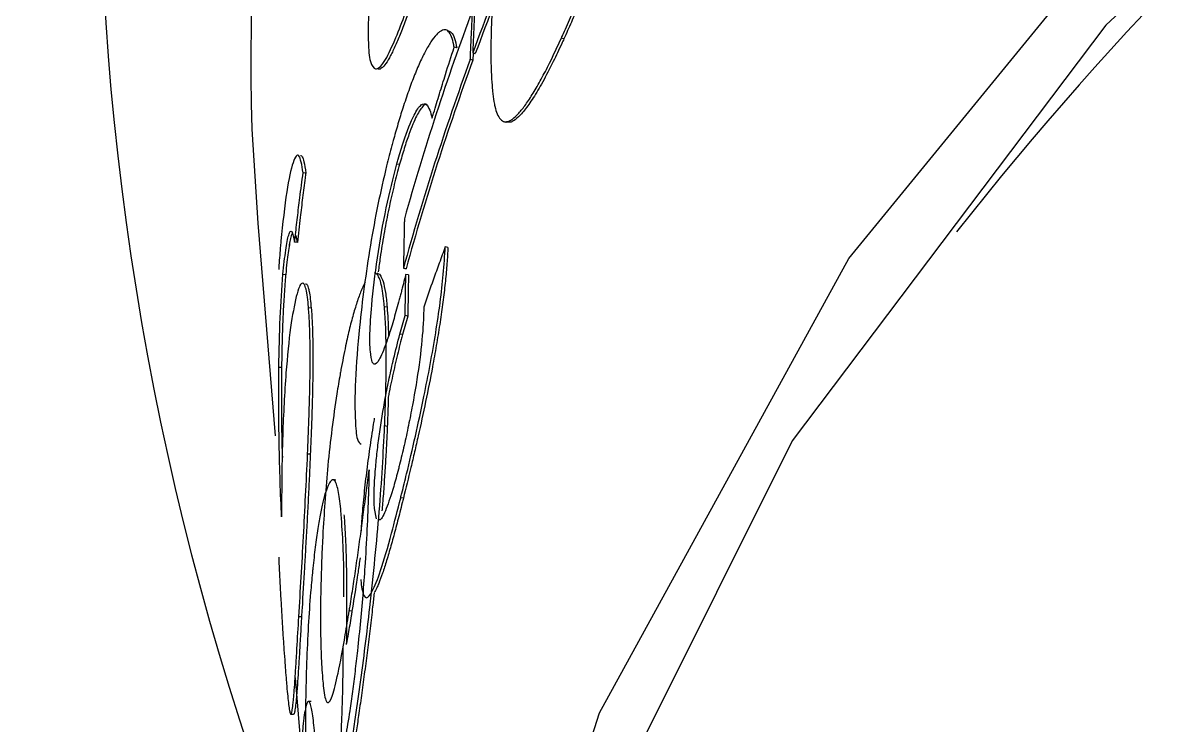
# Model space of a CAD drawing. Extents: x 75 to 2075, y 25 to 1460.
# Drawn here: x 598.47 to 604.4, y 671.44 to 675.11 of the extents above; entities that cross this region are included whole.
import ezdxf

# ---------------------------------------------------------------- set-up
doc = ezdxf.new("R2010")
doc.units = 0
doc.header["$LTSCALE"] = 5
doc.linetypes.add('SLD-KATı', pattern=[0])
doc.layers.get('0').update_dxf_attribs({"linetype": 'CONTINUOUS'})

msp = doc.modelspace()

# ---------------------------------------------------------------- linework, layer by layer
at = {"color": 7, "linetype": 'SLD-KATı'}
for p, q in [((601.2973, 675.0235), (601.284, 675.0277)), ((600.7371, 674.9758), (600.7234, 674.9792)), ((600.8233, 674.9494), (600.8216, 674.9124)), ((600.8216, 674.9124), (600.8081, 674.9159)), ((599.6657, 674.5512), (599.697, 674.0603)), ((600.4248, 674.3711), (600.4386, 674.3685)), ((599.9483, 674.3223), (599.9341, 674.3235)), ((599.697, 674.0603), (599.7884, 672.9497)), ((599.904, 673.96), (599.8898, 673.961)), ((600.6909, 673.9336), (600.6771, 673.9366)), ((599.829, 673.7935), (599.8433, 673.7928)), ((600.3078, 673.8011), (600.3077, 673.8011)), ((600.4848, 673.79), (600.471, 673.7927)), ((599.9766, 673.6168), (599.9624, 673.6179)), ((600.3731, 673.6215), (600.3592, 673.6238)), ((600.4398, 673.4808), (600.4674, 673.5771)), ((600.4813, 673.5746), (600.4537, 673.4783)), ((600.4813, 673.5746), (600.4674, 673.5771)), ((600.4537, 673.4783), (600.4398, 673.4808)), ((599.8216, 673.3065), (599.8073, 673.3068)), ((600.3742, 672.9983), (600.3602, 673.0005)), ((599.9718, 672.8529), (599.9576, 672.8538)), ((600.4582, 672.6226), (600.4442, 672.625)), ((600.3182, 672.5144), (600.3075, 672.5693)), ((600.1895, 672.0324), (600.1754, 672.0339)), ((599.9259, 672.0032), (599.9117, 672.0035)), ((599.8925, 671.6852), (599.9238, 671.3044))]:
    msp.add_line(p, q, dxfattribs=at)
at = {"color": 7, "linetype": 'SLD-KATı', "flags": 128}
for points in [[(600.4084, 665.458), (600.3861, 666.3594), (600.6757, 668.97), (601.4839, 671.5013), (602.7861, 673.8763), (604.5428, 676.023), (606.7006, 677.876), (609.1938, 679.3791), (611.9469, 680.4866), (614.8761, 681.1648), (617.8924, 681.3932), (620.9041, 681.1648), (623.8198, 680.4866), (626.5509, 679.3791), (629.0143, 677.876), (631.1353, 676.023), (632.8494, 673.8763), (634.1045, 671.5013), (634.8624, 668.97), (635.1008, 666.4909)], [(617.0285, 680.9032), (614.0676, 680.5508), (611.216, 679.7645), (608.558, 678.5677), (606.1722, 676.9958), (604.1294, 675.0952), (602.4899, 672.9223), (601.3022, 670.5413), (600.6016, 668.0228), (600.4088, 665.4412), (600.4486, 664.6965)]]:
    msp.add_lwpolyline(points, dxfattribs=at)
at = {"color": 8, "linetype": 'SLD-KATı'}
for centre, radius, start, end in [((612.2224, 678.5188), 19.5332, 137.41013, 234.10959), ((614.0955, 676.124), 15.2244, 116.66752, 200.555), ((614.5341, 674.9186), 14.873, 117.14787, 181.41534)]:
    msp.add_arc(centre, radius, start, end, dxfattribs=at)
at = {"color": 7, "linetype": 'SLD-KATı'}
msp.add_arc((617.4489, 662.9119), 17.9458, 91.3572, 141.78139, dxfattribs=at)
for centre, major_axis, ratio, start_param, end_param in [((617.6292, 670.6212), (17.6112, 1.5038), 0.864519, 2.682709, 2.756274), ((617.6292, 670.6212), (17.5969, 1.5026), 0.864519, 2.682709, 2.756274), ((617.6235, 670.7965), (17.6229, 1.4681), 0.864763, 2.755501, 2.829159), ((617.6291, 670.6154), (17.6124, 1.4828), 0.864671, 2.759629, 2.833197), ((617.6291, 670.6154), (17.5981, 1.4816), 0.864671, 2.759629, 2.833197)]:
    msp.add_ellipse(centre, major_axis=major_axis, ratio=ratio, start_param=start_param, end_param=end_param, dxfattribs=at)
for points, knots in [([(573.0855, 674.9419), (573.1455, 674.553), (573.248, 673.8885), (573.6962, 673.1005), (574.0151, 672.6718), (574.9214, 672.0341), (575.6617, 671.8702), (576.8822, 671.9182), (578.0892, 672.5499), (579.1803, 673.4641), (580.4412, 674.7808), (581.7674, 676.3772), (583.3066, 678.385), (585.145, 680.9277), (587.2028, 683.8867), (589.3647, 687.0632), (591.8055, 690.6821), (594.3743, 694.4885), (596.9209, 698.2121), (599.4784, 701.8734), (602.0776, 705.4755), (604.574, 708.7507), (606.8269, 711.5124), (608.8763, 713.8208), (610.6857, 715.5947), (612.0816, 716.7444), (613.1495, 717.4289), (613.8716, 717.7587), (614.3553, 717.8065), (614.3747, 717.7989), (614.4704, 717.7701), (614.6485, 717.5955), (614.9598, 717.0492), (615.3123, 715.9415), (615.5621, 714.2775), (615.6851, 712.3394), (615.6875, 711.0918), (615.6887, 710.4262)], [0, 0, 0, 0, 0.036264, 0.061957, 0.078959, 0.089679, 0.10614, 0.123885, 0.156976, 0.186056, 0.21064, 0.232076, 0.253519, 0.277854, 0.306134, 0.33687, 0.369958, 0.416405, 0.460545, 0.499893, 0.552941, 0.605887, 0.645859, 0.690682, 0.736196, 0.767267, 0.795652, 0.822675, 0.847597, 0.86116, 0.876852, 0.895874, 0.914145, 0.936651, 0.964426, 0.981022, 1, 1, 1, 1]), ([(601.284, 675.0277), (601.2876, 675.0355), (601.3051, 675.0744), (601.3626, 675.2054), (601.4357, 675.3931), (601.5056, 675.5986), (601.5473, 675.7279), (601.5779, 675.8298), (601.5993, 675.9052), (601.6194, 675.9794), (601.6383, 676.0525), (601.6561, 676.1243), (601.6729, 676.1952), (601.6882, 676.2644), (601.7068, 676.3544), (601.7508, 676.5934), (601.7976, 676.9151), (601.792, 677.1223), (601.7896, 677.2084)], [0, 0, 0, 0, 0.010421, 0.052155, 0.169908, 0.229832, 0.289706, 0.319621, 0.349533, 0.379443, 0.409354, 0.439256, 0.469156, 0.499062, 0.528974, 0.588808, 0.829271, 1, 1, 1, 1]), ([(600.3076, 675.4593), (600.3065, 675.4504), (600.3007, 675.4059), (600.2849, 675.2679), (600.2712, 675.0921), (600.2754, 674.999), (600.2769, 674.9646)], [0, 0, 0, 0, 0.044907, 0.224759, 0.713803, 1, 1, 1, 1]), ([(600.3076, 675.4593), (600.3065, 675.4504), (600.3007, 675.4059), (600.2849, 675.2679), (600.2712, 675.0921), (600.2754, 674.999), (600.2769, 674.9646)], [0, 0, 0, 0, 0.044907, 0.224759, 0.713803, 1, 1, 1, 1]), ([(600.2769, 674.9646), (600.2773, 674.9599), (600.2794, 674.9366), (600.288, 674.8879), (600.312, 674.8551), (600.3553, 674.8898), (600.4238, 675.0331), (600.4933, 675.222), (600.5435, 675.375), (600.5575, 675.4176)], [0, 0, 0, 0, 0.019884, 0.099694, 0.260755, 0.440023, 0.612634, 0.892253, 1, 1, 1, 1]), ([(600.2769, 674.9646), (600.2773, 674.9599), (600.2794, 674.9366), (600.288, 674.8879), (600.312, 674.8551), (600.3553, 674.8898), (600.4238, 675.0331), (600.4933, 675.222), (600.5435, 675.375), (600.5575, 675.4176)], [0, 0, 0, 0, 0.019884, 0.099694, 0.260755, 0.440023, 0.612634, 0.892253, 1, 1, 1, 1]), ([(600.5712, 675.4145), (600.5686, 675.4066), (600.5557, 675.3667), (600.5377, 675.3126), (600.5124, 675.2384), (600.4874, 675.1678), (600.4632, 675.1029), (600.4396, 675.0431), (600.4168, 674.9884), (600.3952, 674.9427), (600.3748, 674.9056), (600.3596, 674.8835), (600.3426, 674.8674), (600.3329, 674.8632), (600.3272, 674.8653), (600.3269, 674.8654)], [0, 0, 0, 0, 0.026796, 0.134052, 0.187654, 0.294938, 0.402223, 0.455846, 0.563149, 0.670543, 0.724146, 0.831625, 0.885285, 0.992815, 1, 1, 1, 1]), ([(600.5712, 675.4145), (600.5686, 675.4066), (600.5557, 675.3667), (600.5377, 675.3126), (600.5124, 675.2384), (600.4874, 675.1678), (600.4632, 675.1029), (600.4396, 675.0431), (600.4168, 674.9884), (600.3952, 674.9427), (600.3748, 674.9056), (600.3596, 674.8835), (600.3426, 674.8674), (600.3329, 674.8632), (600.3272, 674.8653), (600.3269, 674.8654)], [0, 0, 0, 0, 0.026796, 0.134052, 0.187654, 0.294938, 0.402223, 0.455846, 0.563149, 0.670543, 0.724146, 0.831625, 0.885285, 0.992815, 1, 1, 1, 1]), ([(600.9406, 675.408), (600.9398, 675.4004), (600.9361, 675.3622), (600.9301, 675.295), (600.9248, 675.2227), (600.9207, 675.1527), (600.9176, 675.0848), (600.9156, 675.0071), (600.9153, 674.9332), (600.9166, 674.8753), (600.919, 674.8188), (600.9214, 674.7868), (600.923, 674.7652)], [0, 0, 0, 0, 0.0301463, 0.1506367, 0.2711248, 0.3313777, 0.4518585, 0.5723859, 0.6928815, 0.8133955, 0.8736383, 1, 1, 1, 1]), ([(601.4372, 675.3624), (601.4281, 675.3381), (601.4077, 675.2833), (601.3737, 675.1991), (601.336, 675.1097), (601.3102, 675.0523), (601.2973, 675.0235)], [0, 0, 0, 0, 0.203322, 0.457327, 0.727455, 1, 1, 1, 1]), ([(600.8081, 674.9159), (600.8083, 674.9224), (600.8098, 674.9548), (600.8125, 675.0143), (600.8161, 675.0942), (600.8185, 675.1482), (600.8198, 675.1752)], [0, 0, 0, 0, 0.075046, 0.374928, 0.687513, 1, 1, 1, 1]), ([(600.8318, 675.2075), (600.8316, 675.2011), (600.8301, 675.1689), (600.8275, 675.1099), (600.8241, 675.0305), (600.8218, 674.9769), (600.8206, 674.9501)], [0, 0, 0, 0, 0.075088, 0.375488, 0.687704, 1, 1, 1, 1]), ([(600.7234, 674.9792), (600.7228, 674.9834), (600.7193, 675.0047), (600.7108, 675.0365), (600.6953, 675.0639), (600.6752, 675.0738), (600.6551, 675.0667), (600.6331, 675.0487), (600.6142, 675.026), (600.5945, 674.9963), (600.5743, 674.9619), (600.5535, 674.9207), (600.5274, 674.8619), (600.5065, 674.8095), (600.4807, 674.7385), (600.4566, 674.6669), (600.4296, 674.5792), (600.4132, 674.5208), (600.4049, 674.4915)], [0, 0, 0, 0, 0.020034, 0.100217, 0.180456, 0.26071, 0.340986, 0.381014, 0.461236, 0.501285, 0.541333, 0.621513, 0.661557, 0.741709, 0.78174, 0.861856, 0.930781, 1, 1, 1, 1]), ([(600.693, 675.0653), (600.6984, 675.0634), (600.7114, 675.0589), (600.7266, 675.0291), (600.7336, 674.9937), (600.7371, 674.9758)], [0, 0, 0, 0, 0.263459, 0.627571, 1, 1, 1, 1]), ([(600.923, 674.7652), (600.9234, 674.7602), (600.9257, 674.7351), (600.9299, 674.703), (600.938, 674.6627), (600.9483, 674.6288), (600.9648, 674.6006), (600.9862, 674.5877), (601.0081, 674.5915), (601.033, 674.6067), (601.0551, 674.6278), (601.0789, 674.6556), (601.1036, 674.6882), (601.1366, 674.7381), (601.1785, 674.8112), (601.2277, 674.9061), (601.2633, 674.983), (601.284, 675.0277)], [0, 0, 0, 0, 0.019736, 0.098757, 0.138236, 0.217303, 0.296419, 0.375559, 0.454752, 0.49425, 0.573432, 0.612944, 0.652437, 0.731588, 0.810749, 0.889866, 1, 1, 1, 1]), ([(601.2973, 675.0235), (601.2936, 675.0153), (601.275, 674.9744), (601.2376, 674.8955), (601.1871, 674.7977), (601.1447, 674.7258), (601.1135, 674.6796), (601.0912, 674.6501), (601.0635, 674.6183), (601.0385, 674.5967), (601.0145, 674.5853), (601.0041, 674.5882), (600.9981, 674.5898)], [0, 0, 0, 0, 0.031112, 0.155786, 0.314322, 0.464049, 0.538699, 0.613378, 0.688013, 0.831386, 0.902961, 1, 1, 1, 1]), ([(600.6089, 674.6098), (600.6114, 674.6182), (600.624, 674.6606), (600.647, 674.7367), (600.6825, 674.8514), (600.7084, 674.9321), (600.7234, 674.9792)], [0, 0, 0, 0, 0.068559, 0.342789, 0.617036, 1, 1, 1, 1]), ([(600.8206, 674.9501), (600.8229, 674.9495), (600.8274, 674.9484), (600.832, 674.9472), (600.8342, 674.9466)], [0, 0, 0, 0, 0.500189, 1, 1, 1, 1]), ([(600.4248, 674.3711), (600.427, 674.3792), (600.4382, 674.4193), (600.4678, 674.5162), (600.5105, 674.6259), (600.5526, 674.6873), (600.5869, 674.6856), (600.6005, 674.6388), (600.6089, 674.6098)], [0, 0, 0, 0, 0.029817, 0.149349, 0.380008, 0.551201, 0.722124, 1, 1, 1, 1]), ([(600.5839, 674.6789), (600.5819, 674.6799), (600.5757, 674.6831), (600.5577, 674.6718), (600.5334, 674.6353), (600.5075, 674.5783), (600.4857, 674.5215), (600.4625, 674.4519), (600.4466, 674.3965), (600.4386, 674.3685)], [0, 0, 0, 0, 0.060844, 0.189812, 0.431512, 0.558744, 0.685917, 0.841651, 1, 1, 1, 1]), ([(600.9838, 674.5913), (600.9861, 674.5907), (600.9906, 674.5895), (600.9952, 674.5882), (600.9975, 674.5876)], [0, 0, 0, 0, 0.500604, 1, 1, 1, 1]), ([(600.4049, 674.4915), (600.4026, 674.4829), (600.3908, 674.44), (600.3468, 674.2687), (600.2811, 673.9472), (600.2295, 673.5524), (600.2045, 673.229), (600.2039, 673.0653), (600.2086, 673.001), (600.2094, 672.99)], [0, 0, 0, 0, 0.0178085, 0.0890647, 0.3445799, 0.6004533, 0.780906, 0.962426, 1, 1, 1, 1]), ([(599.9341, 674.3235), (599.9276, 674.3629), (599.918, 674.4202), (599.8977, 674.4155), (599.8761, 674.369), (599.8459, 674.2333), (599.8277, 674.059), (599.8181, 673.9676)], [0, 0, 0, 0, 0.259023, 0.377866, 0.496234, 0.735779, 1, 1, 1, 1]), ([(599.9341, 674.3235), (599.9276, 674.3629), (599.918, 674.4202), (599.8977, 674.4155), (599.8761, 674.369), (599.8459, 674.2333), (599.8277, 674.059), (599.8181, 673.9676)], [0, 0, 0, 0, 0.259023, 0.377866, 0.496234, 0.735779, 1, 1, 1, 1]), ([(599.9197, 674.4144), (599.9214, 674.4141), (599.9267, 674.4131), (599.933, 674.401), (599.9411, 674.3734), (599.9452, 674.3441), (599.9483, 674.3223)], [0, 0, 0, 0, 0.14476, 0.435016, 0.57975, 1, 1, 1, 1]), ([(599.9197, 674.4144), (599.9214, 674.4141), (599.9267, 674.4131), (599.933, 674.401), (599.9411, 674.3734), (599.9452, 674.3441), (599.9483, 674.3223)], [0, 0, 0, 0, 0.14476, 0.435016, 0.57975, 1, 1, 1, 1]), ([(600.2856, 673.3893), (600.2852, 673.3945), (600.2833, 673.4206), (600.2825, 673.4924), (600.2924, 673.651), (600.3204, 673.8801), (600.3656, 674.1418), (600.4054, 674.2959), (600.4248, 674.3711)], [0, 0, 0, 0, 0.027315, 0.137257, 0.298853, 0.531372, 0.771196, 1, 1, 1, 1]), ([(600.4386, 674.3685), (600.4363, 674.3599), (600.4244, 674.3169), (600.4038, 674.2355), (600.3785, 674.1207), (600.356, 674.0017), (600.3387, 673.8956), (600.3302, 673.831), (600.3269, 673.8059)], [0, 0, 0, 0, 0.050979, 0.255433, 0.460013, 0.664646, 0.869269, 1, 1, 1, 1]), ([(599.8898, 673.961), (599.8907, 673.9696), (599.8955, 674.0126), (599.9044, 674.0899), (599.9181, 674.2022), (599.9284, 674.28), (599.9341, 674.3235)], [0, 0, 0, 0, 0.071063, 0.35543, 0.63974, 1, 1, 1, 1]), ([(599.8898, 673.961), (599.8907, 673.9696), (599.8955, 674.0126), (599.9044, 674.0899), (599.9181, 674.2022), (599.9284, 674.28), (599.9341, 674.3235)], [0, 0, 0, 0, 0.071063, 0.35543, 0.63974, 1, 1, 1, 1]), ([(599.9483, 674.3223), (599.9471, 674.3137), (599.9414, 674.2708), (599.9314, 674.1935), (599.9176, 674.0813), (599.9089, 674.0035), (599.904, 673.96)], [0, 0, 0, 0, 0.071168, 0.355703, 0.640265, 1, 1, 1, 1]), ([(599.9483, 674.3223), (599.9471, 674.3137), (599.9414, 674.2708), (599.9314, 674.1935), (599.9176, 674.0813), (599.9089, 674.0035), (599.904, 673.96)], [0, 0, 0, 0, 0.071168, 0.355703, 0.640265, 1, 1, 1, 1]), ([(600.4635, 674.0837), (600.4634, 674.0773), (600.4627, 674.0449), (600.4616, 673.9856), (600.46, 673.9058), (600.459, 673.8519), (600.4585, 673.825)], [0, 0, 0, 0, 0.075104, 0.375481, 0.687772, 1, 1, 1, 1]), ([(599.829, 673.7935), (599.8336, 673.8382), (599.8426, 673.9265), (599.8565, 673.9948), (599.8673, 674.0198), (599.8787, 674.0186), (599.8852, 673.9848), (599.8898, 673.961)], [0, 0, 0, 0, 0.22477, 0.444573, 0.561853, 0.690467, 1, 1, 1, 1]), ([(599.829, 673.7935), (599.8336, 673.8382), (599.8426, 673.9265), (599.8565, 673.9948), (599.8673, 674.0198), (599.8787, 674.0186), (599.8852, 673.9848), (599.8898, 673.961)], [0, 0, 0, 0, 0.22477, 0.444573, 0.561853, 0.690467, 1, 1, 1, 1]), ([(599.8778, 674.0084), (599.8769, 674.0069), (599.874, 674.0019), (599.8686, 673.9806), (599.8599, 673.9378), (599.851, 673.8739), (599.8453, 673.8145), (599.8433, 673.7928)], [0, 0, 0, 0, 0.074281, 0.253118, 0.431821, 0.792546, 1, 1, 1, 1]), ([(599.904, 673.96), (599.9034, 673.9634), (599.9007, 673.9804), (599.8975, 673.9926), (599.895, 674.0024)], [0, 0, 0, 0, 0.19977, 1, 1, 1, 1]), ([(599.904, 673.96), (599.9034, 673.9634), (599.9007, 673.9804), (599.8975, 673.9926), (599.895, 674.0024)], [0, 0, 0, 0, 0.19977, 1, 1, 1, 1]), ([(599.8181, 673.9676), (599.8174, 673.9593), (599.8137, 673.9179), (599.8095, 673.8691), (599.8069, 673.8255), (599.8065, 673.8181)], [0, 0, 0, 0, 0.17159, 0.858583, 1, 1, 1, 1]), ([(599.8181, 673.9676), (599.8174, 673.9593), (599.8137, 673.9179), (599.8095, 673.8691), (599.8069, 673.8255), (599.8065, 673.8181)], [0, 0, 0, 0, 0.17159, 0.858583, 1, 1, 1, 1]), ([(599.8687, 673.9797), (599.8665, 673.9694), (599.8599, 673.9384), (599.851, 673.8738), (599.8453, 673.8145), (599.8433, 673.7928)], [0, 0, 0, 0, 0.2392656, 0.7222406, 1, 1, 1, 1]), ([(600.4442, 672.625), (600.4462, 672.6331), (600.4564, 672.6737), (600.4972, 672.8401), (600.5618, 673.1246), (600.6309, 673.4923), (600.6664, 673.759), (600.6743, 673.8897), (600.6771, 673.9366)], [0, 0, 0, 0, 0.019801, 0.099048, 0.394671, 0.630729, 0.867587, 1, 1, 1, 1]), ([(600.6909, 673.9336), (600.6905, 673.9268), (600.6889, 673.8929), (600.6845, 673.8282), (600.6756, 673.7353), (600.6657, 673.6523), (600.6538, 673.566), (600.6428, 673.4944), (600.6274, 673.403), (600.5958, 673.2273), (600.5559, 673.0363), (600.5167, 672.8649), (600.4907, 672.7541), (600.4712, 672.6755), (600.4582, 672.6226)], [0, 0, 0, 0, 0.01977, 0.098878, 0.178035, 0.257186, 0.296719, 0.375899, 0.41543, 0.4946, 0.749921, 0.811705, 0.873489, 1, 1, 1, 1]), ([(600.6771, 673.9366), (600.6745, 673.9296), (600.6614, 673.8943), (600.6382, 673.8308), (600.6031, 673.7327), (600.5791, 673.6626), (600.5648, 673.6209)], [0, 0, 0, 0, 0.067219, 0.336075, 0.604852, 1, 1, 1, 1]), ([(600.4585, 673.825), (600.4608, 673.8245), (600.4654, 673.8237), (600.47, 673.8228), (600.4724, 673.8224)], [0, 0, 0, 0, 0.4997735, 1, 1, 1, 1]), ([(599.8073, 673.3068), (599.8089, 673.3944), (599.8119, 673.5632), (599.8235, 673.7187), (599.829, 673.7935)], [0, 0, 0, 0, 0.518675, 1, 1, 1, 1]), ([(599.8073, 673.3068), (599.8089, 673.3944), (599.8119, 673.5632), (599.8235, 673.7187), (599.829, 673.7935)], [0, 0, 0, 0, 0.518675, 1, 1, 1, 1]), ([(599.8433, 673.7928), (599.8426, 673.7845), (599.8389, 673.7429), (599.8334, 673.6655), (599.8289, 673.5762), (599.8255, 673.4906), (599.8231, 673.4058), (599.8221, 673.3398), (599.8216, 673.3065)], [0, 0, 0, 0, 0.056913, 0.285467, 0.495378, 0.600049, 0.798403, 1, 1, 1, 1]), ([(599.8433, 673.7928), (599.8426, 673.7845), (599.8389, 673.7429), (599.8334, 673.6655), (599.8289, 673.5762), (599.8255, 673.4906), (599.8231, 673.4058), (599.8221, 673.3398), (599.8216, 673.3065)], [0, 0, 0, 0, 0.056913, 0.285467, 0.495378, 0.600049, 0.798403, 1, 1, 1, 1]), ([(600.2606, 673.7544), (600.2583, 673.7505), (600.2525, 673.741), (600.2428, 673.7194), (600.2283, 673.6844), (600.2135, 673.6419), (600.1952, 673.5811), (600.1771, 673.5127), (600.1544, 673.4136), (600.1399, 673.3372), (600.1319, 673.2948)], [0, 0, 0, 0, 0.056262, 0.138349, 0.220422, 0.384853, 0.466931, 0.631334, 0.795683, 1, 1, 1, 1]), ([(600.3592, 673.6238), (600.3587, 673.6288), (600.3566, 673.6538), (600.3517, 673.6951), (600.3433, 673.7412), (600.3325, 673.7766), (600.3211, 673.7935), (600.3127, 673.801), (600.3087, 673.8001), (600.3076, 673.7998)], [0, 0, 0, 0, 0.0505621, 0.2527615, 0.4550635, 0.6574625, 0.859882, 0.9610343, 1, 1, 1, 1]), ([(600.3217, 673.7984), (600.3228, 673.7983), (600.3295, 673.7979), (600.3401, 673.786), (600.3537, 673.7543), (600.3629, 673.7102), (600.3694, 673.6624), (600.3719, 673.6351), (600.3731, 673.6215)], [0, 0, 0, 0, 0.041436, 0.243969, 0.446351, 0.721074, 0.860333, 1, 1, 1, 1]), ([(600.471, 673.7927), (600.4688, 673.7842), (600.4625, 673.76), (600.4542, 673.728), (600.4461, 673.6967), (600.4421, 673.6814), (600.4401, 673.6737)], [0, 0, 0, 0, 0.211197, 0.605457, 0.802724, 1, 1, 1, 1]), ([(600.4674, 673.5771), (600.4675, 673.5836), (600.468, 673.6157), (600.4687, 673.6608), (600.4698, 673.7262), (600.4705, 673.7659), (600.471, 673.7927)], [0, 0, 0, 0, 0.089613, 0.447869, 0.627096, 1, 1, 1, 1]), ([(600.4848, 673.79), (600.4847, 673.7836), (600.4842, 673.7514), (600.4833, 673.6994), (600.4822, 673.6341), (600.4816, 673.5944), (600.4813, 673.5746)], [0, 0, 0, 0, 0.089594, 0.447919, 0.723998, 1, 1, 1, 1]), ([(599.9624, 673.6179), (599.962, 673.6229), (599.9598, 673.6478), (599.9553, 673.687), (599.9475, 673.7256), (599.938, 673.7471), (599.927, 673.7487), (599.9137, 673.7296), (599.904, 673.6963), (599.8986, 673.6776)], [0, 0, 0, 0, 0.038156, 0.190981, 0.343892, 0.496929, 0.650028, 0.803121, 1, 1, 1, 1]), ([(599.9624, 673.6179), (599.962, 673.6229), (599.9598, 673.6478), (599.9553, 673.687), (599.9475, 673.7256), (599.938, 673.7471), (599.927, 673.7487), (599.9137, 673.7296), (599.904, 673.6963), (599.8986, 673.6776)], [0, 0, 0, 0, 0.038156, 0.190981, 0.343892, 0.496929, 0.650028, 0.803121, 1, 1, 1, 1]), ([(599.9459, 673.7436), (599.9478, 673.7439), (599.9535, 673.7449), (599.9599, 673.7282), (599.969, 673.6918), (599.9733, 673.649), (599.9766, 673.6168)], [0, 0, 0, 0, 0.134556, 0.398226, 0.546843, 1, 1, 1, 1]), ([(599.9459, 673.7436), (599.9478, 673.7439), (599.9535, 673.7449), (599.9599, 673.7282), (599.969, 673.6918), (599.9733, 673.649), (599.9766, 673.6168)], [0, 0, 0, 0, 0.134556, 0.398226, 0.546843, 1, 1, 1, 1]), ([(599.8986, 673.6776), (599.8881, 673.6293), (599.8671, 673.5322), (599.8519, 673.3632), (599.8443, 673.2783)], [0, 0, 0, 0, 0.4980207, 1, 1, 1, 1]), ([(599.8986, 673.6776), (599.8881, 673.6293), (599.8671, 673.5322), (599.8519, 673.3632), (599.8443, 673.2783)], [0, 0, 0, 0, 0.4980207, 1, 1, 1, 1]), ([(600.4401, 673.6737), (600.4378, 673.6652), (600.4263, 673.6225), (600.4103, 673.5655), (600.3886, 673.4931), (600.3693, 673.4339), (600.349, 673.381), (600.3264, 673.3349), (600.308, 673.317), (600.2926, 673.3343), (600.2884, 673.3677), (600.2856, 673.3893)], [0, 0, 0, 0, 0.0332636, 0.1665424, 0.2330876, 0.3548236, 0.4594533, 0.559509, 0.7498405, 0.8379959, 1, 1, 1, 1]), ([(599.9576, 672.8538), (599.958, 672.8641), (599.9602, 672.9159), (599.9638, 673.0076), (599.9667, 673.0962), (599.969, 673.182), (599.9703, 673.2463), (599.9713, 673.3331), (599.9711, 673.4143), (599.9695, 673.4867), (599.9668, 673.5561), (599.9642, 673.5926), (599.9624, 673.6179)], [0, 0, 0, 0, 0.032741, 0.16384, 0.294968, 0.327714, 0.45888, 0.524383, 0.655564, 0.786746, 0.852244, 1, 1, 1, 1]), ([(599.9576, 672.8538), (599.958, 672.8641), (599.9602, 672.9159), (599.9638, 673.0076), (599.9667, 673.0962), (599.969, 673.182), (599.9703, 673.2463), (599.9713, 673.3331), (599.9711, 673.4143), (599.9695, 673.4867), (599.9668, 673.5561), (599.9642, 673.5926), (599.9624, 673.6179)], [0, 0, 0, 0, 0.032741, 0.16384, 0.294968, 0.327714, 0.45888, 0.524383, 0.655564, 0.786746, 0.852244, 1, 1, 1, 1]), ([(599.9766, 673.6168), (599.977, 673.6114), (599.9791, 673.5844), (599.9816, 673.5422), (599.984, 673.4754), (599.9854, 673.4017), (599.9854, 673.3031), (599.9839, 673.2136), (599.9817, 673.1197), (599.9792, 673.0414), (599.9756, 672.9458), (599.9733, 672.889), (599.9718, 672.8529)], [0, 0, 0, 0, 0.032755, 0.163885, 0.229398, 0.36059, 0.491791, 0.622987, 0.6885, 0.819662, 0.885172, 1, 1, 1, 1]), ([(599.9766, 673.6168), (599.977, 673.6114), (599.9791, 673.5844), (599.9816, 673.5422), (599.984, 673.4754), (599.9854, 673.4017), (599.9854, 673.3031), (599.9839, 673.2136), (599.9817, 673.1197), (599.9792, 673.0414), (599.9756, 672.9458), (599.9733, 672.889), (599.9718, 672.8529)], [0, 0, 0, 0, 0.032755, 0.163885, 0.229398, 0.36059, 0.491791, 0.622987, 0.6885, 0.819662, 0.885172, 1, 1, 1, 1]), ([(600.3602, 673.0005), (600.3605, 673.0082), (600.3622, 673.0469), (600.3646, 673.1152), (600.3666, 673.1885), (600.368, 673.2597), (600.3686, 673.3147), (600.3687, 673.3812), (600.3679, 673.4449), (600.366, 673.5126), (600.3631, 673.5725), (600.3605, 673.6067), (600.3592, 673.6238)], [0, 0, 0, 0, 0.031612, 0.158072, 0.284548, 0.34775, 0.474247, 0.537463, 0.663926, 0.790419, 0.895104, 1, 1, 1, 1]), ([(600.3731, 673.6215), (600.3735, 673.6164), (600.3756, 673.591), (600.3791, 673.542), (600.3792, 673.4963), (600.381, 673.4715), (600.381, 673.4714)], [0, 0, 0, 0, 0.110868, 0.554484, 0.998221, 1, 1, 1, 1]), ([(600.5648, 673.6209), (600.5647, 673.6146), (600.5642, 673.583), (600.5603, 673.4931), (600.5434, 673.3289), (600.5128, 673.1445), (600.4851, 673.0022), (600.4622, 672.8967), (600.4463, 672.8318), (600.4382, 672.7989)], [0, 0, 0, 0, 0.031013, 0.155365, 0.404742, 0.640566, 0.758012, 0.877186, 1, 1, 1, 1]), ([(600.3075, 672.5693), (600.3071, 672.5745), (600.3059, 672.5901), (600.3046, 672.6332), (600.3065, 672.6982), (600.3127, 672.7829), (600.321, 672.8653), (600.3366, 672.9893), (600.3553, 673.1029), (600.3774, 673.2164), (600.392, 673.2849), (600.4138, 673.3796), (600.4288, 673.4381), (600.4398, 673.4808)], [0, 0, 0, 0, 0.029319, 0.088075, 0.206468, 0.27583, 0.367348, 0.458759, 0.643162, 0.696356, 0.802868, 0.856058, 1, 1, 1, 1]), ([(600.4537, 673.4783), (600.4515, 673.4697), (600.4402, 673.4267), (600.4204, 673.347), (600.3998, 673.254), (600.3861, 673.1886), (600.3811, 673.1601), (600.3795, 673.1514)], [0, 0, 0, 0, 0.084086, 0.420622, 0.757274, 0.925532, 1, 1, 1, 1]), ([(599.8215, 672.525), (599.8164, 672.6474), (599.8068, 672.8771), (599.8072, 673.17), (599.8073, 673.3068)], [0, 0, 0, 0, 0.532847, 1, 1, 1, 1]), ([(599.8215, 672.525), (599.8164, 672.6474), (599.8068, 672.8771), (599.8072, 673.17), (599.8073, 673.3068)], [0, 0, 0, 0, 0.532847, 1, 1, 1, 1]), ([(599.8216, 673.3065), (599.8209, 673.1663), (599.82, 672.995), (599.8248, 672.8597), (599.8257, 672.8352)], [0, 0, 0, 0, 0.818524, 1, 1, 1, 1]), ([(599.8216, 673.3065), (599.8209, 673.1663), (599.82, 672.995), (599.8248, 672.8597), (599.8257, 672.8352)], [0, 0, 0, 0, 0.818524, 1, 1, 1, 1]), ([(599.8443, 673.2783), (599.8377, 673.1719), (599.823, 672.9329), (599.822, 672.6706), (599.8215, 672.525)], [0, 0, 0, 0, 0.445262, 1, 1, 1, 1]), ([(599.8443, 673.2783), (599.8377, 673.1719), (599.823, 672.9329), (599.822, 672.6706), (599.8215, 672.525)], [0, 0, 0, 0, 0.445262, 1, 1, 1, 1]), ([(600.1319, 673.2948), (600.1304, 673.2866), (600.123, 673.2455), (600.0968, 673.0881), (600.0611, 672.8075), (600.0454, 672.5637), (600.038, 672.4487)], [0, 0, 0, 0, 0.0325, 0.162654, 0.60489, 1, 1, 1, 1]), ([(600.3795, 673.1514), (600.379, 673.131), (600.3776, 673.0813), (600.3755, 673.0291), (600.3742, 672.9983)], [0, 0, 0, 0, 0.410386, 1, 1, 1, 1]), ([(600.3061, 673.0408), (600.3044, 673.0303), (600.2959, 672.978), (600.2815, 672.883), (600.2644, 672.7558), (600.2526, 672.6504), (600.2435, 672.5533), (600.2384, 672.4897), (600.2366, 672.4514), (600.2363, 672.4444)], [0, 0, 0, 0, 0.051774, 0.259083, 0.466527, 0.674128, 0.777786, 0.959677, 1, 1, 1, 1]), ([(600.1866, 671.3294), (600.1878, 671.3377), (600.1939, 671.3789), (600.218, 671.5427), (600.2511, 671.7815), (600.2958, 672.1595), (600.3275, 672.4807), (600.3498, 672.7879), (600.3567, 672.9292), (600.3602, 673.0005)], [0, 0, 0, 0, 0.0157272, 0.0786459, 0.304559, 0.4163216, 0.7047564, 0.8512281, 1, 1, 1, 1]), ([(600.2094, 672.99), (600.2098, 672.9853), (600.2119, 672.962), (600.2186, 672.9166), (600.2304, 672.9099), (600.2378, 672.9057)], [0, 0, 0, 0, 0.085152, 0.427089, 1, 1, 1, 1]), ([(600.3742, 672.9983), (600.3739, 672.9909), (600.3722, 672.954), (600.3689, 672.8861), (600.3635, 672.7927), (600.3571, 672.696), (600.3514, 672.6173), (600.3475, 672.5698), (600.3464, 672.5568)], [0, 0, 0, 0, 0.053996, 0.269936, 0.485908, 0.701917, 0.91791, 1, 1, 1, 1]), ([(599.9117, 672.0035), (599.92, 672.1409), (599.9363, 672.4116), (599.9506, 672.7078), (599.9576, 672.8538)], [0, 0, 0, 0, 0.5073495, 1, 1, 1, 1]), ([(599.9117, 672.0035), (599.92, 672.1409), (599.9363, 672.4116), (599.9506, 672.7078), (599.9576, 672.8538)], [0, 0, 0, 0, 0.5073495, 1, 1, 1, 1]), ([(599.9718, 672.8529), (599.9714, 672.8436), (599.9694, 672.7973), (599.9664, 672.7314), (599.9618, 672.6366), (599.9569, 672.5412), (599.9507, 672.4272), (599.9453, 672.3337), (599.9379, 672.2052), (599.9316, 672.1003), (599.9268, 672.0184), (599.9259, 672.0032)], [0, 0, 0, 0, 0.032372, 0.162024, 0.226785, 0.356462, 0.486145, 0.615823, 0.680597, 0.940751, 1, 1, 1, 1]), ([(599.9718, 672.8529), (599.9714, 672.8436), (599.9694, 672.7973), (599.9664, 672.7314), (599.9618, 672.6366), (599.9569, 672.5412), (599.9507, 672.4272), (599.9453, 672.3337), (599.9379, 672.2052), (599.9316, 672.1003), (599.9268, 672.0184), (599.9259, 672.0032)], [0, 0, 0, 0, 0.032372, 0.162024, 0.226785, 0.356462, 0.486145, 0.615823, 0.680597, 0.940751, 1, 1, 1, 1]), ([(600.1754, 672.0339), (600.1767, 672.0421), (600.1835, 672.0834), (600.1956, 672.1611), (600.209, 672.2511), (600.2223, 672.343), (600.2327, 672.4177), (600.2454, 672.5119), (600.2554, 672.5875), (600.2673, 672.6805), (600.2741, 672.7355), (600.2786, 672.7716)], [0, 0, 0, 0, 0.037221, 0.186358, 0.335479, 0.40995, 0.559015, 0.63347, 0.782486, 0.85694, 1, 1, 1, 1]), ([(600.2786, 672.7716), (600.2785, 672.7649), (600.2781, 672.7312), (600.2743, 672.5805), (600.2648, 672.3763), (600.2447, 672.0909), (600.2275, 671.9122), (600.2118, 671.772), (600.2033, 671.7006), (600.1922, 671.6111), (600.1827, 671.5457), (600.1779, 671.5125)], [0, 0, 0, 0, 0.020274, 0.10139, 0.427411, 0.54369, 0.76662, 0.80524, 0.843862, 0.920676, 1, 1, 1, 1]), ([(600.4382, 672.7989), (600.4362, 672.7908), (600.4259, 672.7505), (600.402, 672.6618), (600.3685, 672.5622), (600.3409, 672.5051), (600.3306, 672.5109), (600.3278, 672.5124)], [0, 0, 0, 0, 0.04821, 0.241724, 0.565181, 0.883245, 1, 1, 1, 1]), ([(600.1334, 672.5371), (600.1329, 672.5421), (600.1308, 672.5671), (600.1264, 672.6086), (600.1193, 672.6555), (600.1107, 672.6916), (600.1022, 672.7108), (600.0927, 672.7203), (600.0822, 672.7192), (600.0707, 672.7027), (600.0587, 672.675), (600.0489, 672.6461), (600.0392, 672.6097), (600.0295, 672.5683), (600.02, 672.5197), (600.0084, 672.4491), (599.997, 672.3684), (599.989, 672.2947), (599.985, 672.2575)], [0, 0, 0, 0, 0.019348, 0.09681, 0.174264, 0.251775, 0.329315, 0.368038, 0.445665, 0.523288, 0.562014, 0.63957, 0.67831, 0.717042, 0.79464, 0.833362, 0.915919, 1, 1, 1, 1]), ([(600.1045, 672.7178), (600.1021, 672.718), (600.0974, 672.7184), (600.0926, 672.7189), (600.0903, 672.7191)], [0, 0, 0, 0, 0.500877, 1, 1, 1, 1]), ([(600.2356, 672.1987), (600.2361, 672.194), (600.2381, 672.1706), (600.2453, 672.1216), (600.2635, 672.0906), (600.2964, 672.1305), (600.3405, 672.2407), (600.3917, 672.4176), (600.4282, 672.5617), (600.4442, 672.625)], [0, 0, 0, 0, 0.0209635, 0.1051045, 0.268304, 0.4308268, 0.6183767, 0.8324397, 1, 1, 1, 1]), ([(600.4582, 672.6226), (600.4561, 672.6145), (600.4461, 672.5741), (600.428, 672.5036), (600.4045, 672.4148), (600.3817, 672.3334), (600.3634, 672.2732), (600.3457, 672.2202), (600.3323, 672.1842), (600.3177, 672.15), (600.3101, 672.1367), (600.3055, 672.1286)], [0, 0, 0, 0, 0.035413, 0.177166, 0.318977, 0.46081, 0.602701, 0.673597, 0.815534, 0.886382, 1, 1, 1, 1]), ([(600.1464, 672.1078), (600.1467, 672.1321), (600.1487, 672.3099), (600.1405, 672.4318), (600.1334, 672.5371)], [0, 0, 0, 0, 0.136532, 1, 1, 1, 1]), ([(600.1475, 672.5357), (600.1479, 672.5309), (600.1498, 672.5069), (600.1529, 672.4611), (600.1562, 672.3954), (600.1587, 672.3253), (600.1604, 672.2509), (600.1614, 672.1728), (600.1618, 672.0636), (600.1613, 671.9586), (600.1603, 671.8789), (600.16, 671.859)], [0, 0, 0, 0, 0.028009, 0.140177, 0.252329, 0.364481, 0.476616, 0.58876, 0.700904, 0.925286, 1, 1, 1, 1]), ([(600.038, 672.4487), (600.0375, 672.4384), (600.0347, 672.3867), (600.0307, 672.2951), (600.0279, 672.2066), (600.026, 672.1209), (600.0251, 672.0566), (600.0249, 671.9697), (600.0257, 671.8887), (600.0288, 671.7814), (600.033, 671.7202), (600.0357, 671.6821)], [0, 0, 0, 0, 0.0326093, 0.1631797, 0.2937835, 0.3264062, 0.4570518, 0.5222734, 0.6529505, 0.783594, 1, 1, 1, 1]), ([(599.8064, 672.3151), (599.8068, 672.3072), (599.8086, 672.2679), (599.812, 672.1987), (599.816, 672.1245), (599.82, 672.0528), (599.8241, 671.9835), (599.829, 671.9044), (599.834, 671.8298), (599.8382, 671.7716), (599.8422, 671.7182), (599.8446, 671.6891), (599.8461, 671.6703)], [0, 0, 0, 0, 0.0306222, 0.1531768, 0.2757188, 0.3369801, 0.45954, 0.5820745, 0.7046357, 0.8271827, 0.8884519, 1, 1, 1, 1]), ([(599.8064, 672.3151), (599.8068, 672.3072), (599.8086, 672.2679), (599.812, 672.1987), (599.816, 672.1245), (599.82, 672.0528), (599.8241, 671.9835), (599.829, 671.9044), (599.834, 671.8298), (599.8382, 671.7716), (599.8422, 671.7182), (599.8446, 671.6891), (599.8461, 671.6703)], [0, 0, 0, 0, 0.0306222, 0.1531768, 0.2757188, 0.3369801, 0.45954, 0.5820745, 0.7046357, 0.8271827, 0.8884519, 1, 1, 1, 1]), ([(600.232, 672.3118), (600.2284, 672.2865), (600.2221, 672.2427), (600.2079, 672.1477), (600.1974, 672.0816), (600.1895, 672.0324)], [0, 0, 0, 0, 0.2601153, 0.4490815, 1, 1, 1, 1]), ([(599.985, 672.2575), (599.9842, 672.2492), (599.98, 672.2079), (599.9712, 672.1099), (599.9604, 671.9539), (599.9515, 671.7621), (599.9487, 671.6305), (599.9473, 671.5637)], [0, 0, 0, 0, 0.039593, 0.198118, 0.453325, 0.722217, 1, 1, 1, 1]), ([(600.3053, 672.1273), (600.3027, 672.1035), (600.2961, 672.0425), (600.2845, 671.9426), (600.2705, 671.8289), (600.2559, 671.7162), (600.2408, 671.6057), (600.2265, 671.5044), (600.2131, 671.4117), (600.2048, 671.356), (600.2007, 671.3282)], [0, 0, 0, 0, 0.086928, 0.223664, 0.360452, 0.497239, 0.634011, 0.770776, 0.885116, 1, 1, 1, 1]), ([(600.0357, 671.6821), (600.0361, 671.6774), (600.0381, 671.6539), (600.0448, 671.5921), (600.0597, 671.5359), (600.0857, 671.5779), (600.1175, 671.7037), (600.1481, 671.8688), (600.1685, 671.992), (600.1754, 672.0339)], [0, 0, 0, 0, 0.020392, 0.102133, 0.305341, 0.504661, 0.687188, 0.893556, 1, 1, 1, 1]), ([(600.1895, 672.0324), (600.1882, 672.0243), (600.1815, 671.9835), (600.1715, 671.9236), (600.1632, 671.877), (600.16, 671.859)], [0, 0, 0, 0, 0.132964, 0.665656, 1, 1, 1, 1]), ([(599.8461, 671.6703), (599.8465, 671.6653), (599.8486, 671.6403), (599.8523, 671.5991), (599.8571, 671.5532), (599.8619, 671.5184), (599.8657, 671.5006), (599.8695, 671.4926), (599.8732, 671.4948), (599.8776, 671.515), (599.8812, 671.5455), (599.8842, 671.5765), (599.8873, 671.6123), (599.8905, 671.6552), (599.8946, 671.7169), (599.8982, 671.7738), (599.9039, 671.8708), (599.9084, 671.9466), (599.9117, 672.0035)], [0, 0, 0, 0, 0.018544, 0.092768, 0.167006, 0.241277, 0.31558, 0.352684, 0.427031, 0.501396, 0.575721, 0.612824, 0.649936, 0.724269, 0.761367, 0.835688, 0.876422, 1, 1, 1, 1]), ([(599.8461, 671.6703), (599.8465, 671.6653), (599.8486, 671.6403), (599.8523, 671.5991), (599.8571, 671.5532), (599.8619, 671.5184), (599.8657, 671.5006), (599.8695, 671.4926), (599.8732, 671.4948), (599.8776, 671.515), (599.8812, 671.5455), (599.8842, 671.5765), (599.8873, 671.6123), (599.8905, 671.6552), (599.8946, 671.7169), (599.8982, 671.7738), (599.9039, 671.8708), (599.9084, 671.9466), (599.9117, 672.0035)], [0, 0, 0, 0, 0.018544, 0.092768, 0.167006, 0.241277, 0.31558, 0.352684, 0.427031, 0.501396, 0.575721, 0.612824, 0.649936, 0.724269, 0.761367, 0.835688, 0.876422, 1, 1, 1, 1]), ([(599.9259, 672.0032), (599.9254, 671.9945), (599.9229, 671.9509), (599.9185, 671.8755), (599.913, 671.7827), (599.9078, 671.7), (599.9038, 671.6412), (599.9006, 671.6011), (599.8976, 671.5657), (599.8938, 671.5301), (599.8895, 671.5025), (599.8864, 671.4935), (599.8847, 671.4945), (599.8845, 671.4946)], [0, 0, 0, 0, 0.0298135, 0.149245, 0.2687205, 0.3882247, 0.5077544, 0.5674403, 0.6271017, 0.7466108, 0.8661662, 0.9857565, 1, 1, 1, 1]), ([(599.9259, 672.0032), (599.9254, 671.9945), (599.9229, 671.9509), (599.9185, 671.8755), (599.913, 671.7827), (599.9078, 671.7), (599.9038, 671.6412), (599.9006, 671.6011), (599.8976, 671.5657), (599.8938, 671.5301), (599.8895, 671.5025), (599.8864, 671.4935), (599.8847, 671.4945), (599.8845, 671.4946)], [0, 0, 0, 0, 0.0298135, 0.149245, 0.2687205, 0.3882247, 0.5077544, 0.5674403, 0.6271017, 0.7466108, 0.8661662, 0.9857565, 1, 1, 1, 1]), ([(600.0716, 670.2639), (600.0722, 670.2722), (600.075, 670.3136), (600.0843, 670.4531), (600.0952, 670.6249), (600.1059, 670.8142), (600.112, 670.9235), (600.1171, 671.0184), (600.1205, 671.0856), (600.1238, 671.1521), (600.1273, 671.2306), (600.1306, 671.3078), (600.1336, 671.3836), (600.1363, 671.4582), (600.1397, 671.5556), (600.1437, 671.6942), (600.144, 671.7925), (600.1442, 671.8501)], [0, 0, 0, 0, 0.016593, 0.083004, 0.270403, 0.318007, 0.413325, 0.46092, 0.484713, 0.532315, 0.579916, 0.627516, 0.675106, 0.722693, 0.770285, 0.865542, 1, 1, 1, 1]), ([(599.9957, 671.3795), (599.9953, 671.3845), (599.9931, 671.4096), (599.9892, 671.451), (599.9832, 671.4978), (599.9766, 671.5338), (599.9707, 671.5529), (599.9644, 671.5621), (599.9578, 671.5608), (599.9512, 671.544), (599.9447, 671.516), (599.9397, 671.4868), (599.9351, 671.4501), (599.9308, 671.4085), (599.9269, 671.3597), (599.9228, 671.2888), (599.9194, 671.2079), (599.918, 671.134), (599.9173, 671.0967)], [0, 0, 0, 0, 0.019348, 0.096808, 0.174299, 0.251804, 0.32934, 0.368067, 0.445659, 0.523306, 0.562025, 0.63958, 0.678314, 0.717035, 0.794638, 0.833365, 0.915934, 1, 1, 1, 1]), ([(599.9473, 671.5637), (599.9466, 671.3997), (599.9452, 671.0489), (599.9566, 670.7615), (599.9627, 670.6085)], [0, 0, 0, 0, 0.467717, 1, 1, 1, 1]), ([(599.9769, 671.5605), (599.9745, 671.5606), (599.9697, 671.5607), (599.965, 671.5608), (599.9626, 671.5609)], [0, 0, 0, 0, 0.500117, 1, 1, 1, 1]), ([(600.1779, 671.5125), (600.1704, 671.4654), (600.1558, 671.3737), (600.1385, 671.3032), (600.1266, 671.279), (600.115, 671.2807), (600.1088, 671.3153), (600.1045, 671.3396)], [0, 0, 0, 0, 0.23561, 0.459117, 0.575923, 0.701961, 1, 1, 1, 1]), ([(599.8702, 671.4939), (599.8726, 671.494), (599.8773, 671.4941), (599.8821, 671.4942), (599.8845, 671.4942)], [0, 0, 0, 0, 0.499253, 1, 1, 1, 1]), ([(599.8702, 671.4939), (599.8726, 671.494), (599.8773, 671.4941), (599.8821, 671.4942), (599.8845, 671.4942)], [0, 0, 0, 0, 0.499253, 1, 1, 1, 1])]:
    msp.add_open_spline(points, degree=3, knots=knots, dxfattribs=at)

doc.saveas('drawing.dxf')
